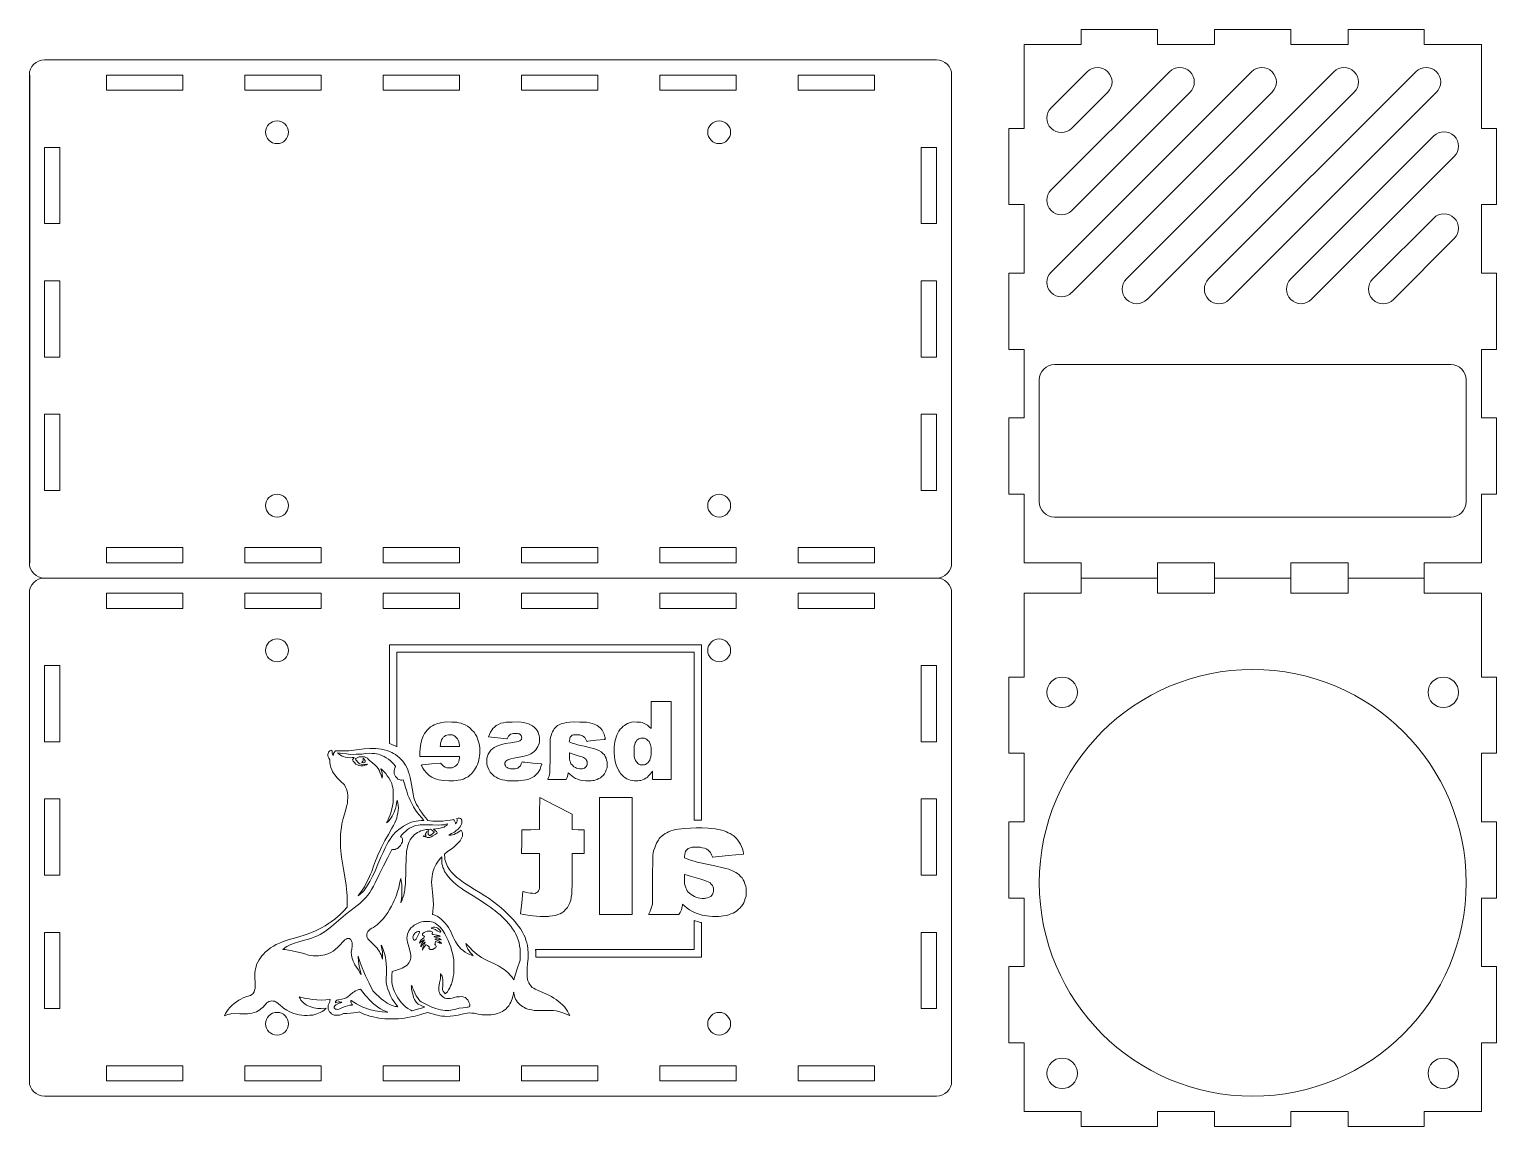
# Model space of a CAD drawing. Header units: millimetres. Extents: x 1 to 322, y 8 to 152.
# Drawn here: x 129.5 to 322, y 8 to 152 of the extents above; entities that cross this region are included whole.
import ezdxf

# ---------------------------------------------------------------- set-up
doc = ezdxf.new("R2010")
doc.units = ezdxf.units.MM
doc.layers.get('0').update_dxf_attribs({"lineweight": 25, "true_color": 0xffffff})

msp = doc.modelspace()

# ---------------------------------------------------------------- linework, layer by layer
at = {"lineweight": 0}
for p, q in [((267.5, 150), (267.5, 152)), ((267.5, 152), (277.5, 152)), ((277.5, 152), (277.5, 150)), ((285, 150), (285, 152)), ((285, 152), (295, 152)), ((295, 152), (295, 150)), ((302.5, 150), (302.5, 152)), ((302.5, 152), (312.5, 152)), ((312.5, 152), (312.5, 150)), ((260, 139), (260, 150)), ((260, 150), (267.5, 150)), ((277.5, 150), (285, 150)), ((295, 150), (302.5, 150)), ((312.5, 150), (320, 150)), ((320, 150), (320, 139)), ((131.5, 148), (248.5, 148)), ((263.56, 120.15), (289.85, 146.44)), ((263.56, 130.93), (279.07, 146.44)), ((263.56, 141.7), (268.3, 146.44)), ((273.44, 119.25), (300.63, 146.44)), ((284.21, 119.25), (311.4, 146.44)), ((149.64, 146), (139.64, 146)), ((139.64, 146), (139.64, 144)), ((149.64, 144), (149.64, 146)), ((167.79, 146), (157.79, 146)), ((157.79, 146), (157.79, 144)), ((167.79, 144), (167.79, 146)), ((185.93, 146), (175.93, 146)), ((175.93, 146), (175.93, 144)), ((185.93, 144), (185.93, 146)), ((204.07, 146), (194.07, 146)), ((194.07, 146), (194.07, 144)), ((204.07, 144), (204.07, 146)), ((222.21, 146), (212.21, 146)), ((212.21, 146), (212.21, 144)), ((222.21, 144), (222.21, 146)), ((240.36, 146), (230.36, 146)), ((230.36, 146), (230.36, 144)), ((240.36, 144), (240.36, 146)), ((250.5, 82), (250.5, 146)), ((139.64, 144), (149.64, 144)), ((157.79, 144), (167.79, 144)), ((175.93, 144), (185.93, 144)), ((194.07, 144), (204.07, 144)), ((212.21, 144), (222.21, 144)), ((230.36, 144), (240.36, 144)), ((266.25, 117.46), (292.54, 143.75)), ((266.25, 128.23), (281.77, 143.75)), ((266.25, 139.01), (270.99, 143.75)), ((276.13, 116.56), (303.32, 143.75)), ((286.91, 116.56), (314.1, 143.75)), ((258, 129), (258, 139)), ((258, 139), (260, 139)), ((320, 139), (322, 139)), ((322, 139), (322, 129)), ((294.99, 119.25), (313.75, 138.01)), ((133.5, 136.5), (131.5, 136.5)), ((131.5, 136.5), (131.5, 126.5)), ((133.5, 126.5), (133.5, 136.5)), ((248.5, 136.5), (246.5, 136.5)), ((246.5, 136.5), (246.5, 126.5)), ((248.5, 126.5), (248.5, 136.5)), ((297.68, 116.56), (316.44, 135.32)), ((260, 129), (258, 129)), ((260, 120), (260, 129)), ((322, 129), (320, 129)), ((320, 129), (320, 120)), ((305.76, 119.25), (313.75, 127.24)), ((131.5, 126.5), (133.5, 126.5)), ((246.5, 126.5), (248.5, 126.5)), ((308.46, 116.56), (316.44, 124.54)), ((258, 110), (258, 120)), ((258, 120), (260, 120)), ((320, 120), (322, 120)), ((322, 120), (322, 110)), ((133.5, 119), (131.5, 119)), ((131.5, 109), (131.5, 119)), ((133.5, 109), (133.5, 119)), ((248.5, 119), (246.5, 119)), ((246.5, 109), (246.5, 119)), ((248.5, 109), (248.5, 119)), ((260, 110), (258, 110)), ((260, 101), (260, 110)), ((322, 110), (320, 110)), ((320, 110), (320, 101)), ((131.5, 109), (133.5, 109)), ((246.5, 109), (248.5, 109)), ((316, 108), (264, 108)), ((262, 106), (262, 90)), ((318, 90), (318, 106)), ((133.5, 101.5), (131.5, 101.5)), ((131.5, 91.5), (131.5, 101.5)), ((133.5, 91.5), (133.5, 101.5)), ((248.5, 101.5), (246.5, 101.5)), ((246.5, 91.5), (246.5, 101.5)), ((248.5, 91.5), (248.5, 101.5)), ((258, 91), (258, 101)), ((258, 101), (260, 101)), ((320, 101), (322, 101)), ((322, 101), (322, 91)), ((131.5, 91.5), (133.5, 91.5)), ((246.5, 91.5), (248.5, 91.5)), ((260, 91), (258, 91)), ((260, 82), (260, 91)), ((322, 91), (320, 91)), ((320, 91), (320, 82)), ((264, 88), (316, 88)), ((139.64, 82), (139.64, 84)), ((139.64, 84), (149.64, 84)), ((149.64, 84), (149.64, 82)), ((157.79, 82), (157.79, 84)), ((157.79, 84), (167.79, 84)), ((167.79, 84), (167.79, 82)), ((175.93, 82), (175.93, 84)), ((175.93, 84), (185.93, 84)), ((185.93, 84), (185.93, 82)), ((194.07, 82), (194.07, 84)), ((194.07, 84), (204.07, 84)), ((204.07, 84), (204.07, 82)), ((212.21, 82), (212.21, 84)), ((212.21, 84), (222.21, 84)), ((222.21, 84), (222.21, 82)), ((230.36, 82), (230.36, 84)), ((230.36, 84), (240.36, 84)), ((240.36, 84), (240.36, 82)), ((149.64, 82), (139.64, 82)), ((167.79, 82), (157.79, 82)), ((185.93, 82), (175.93, 82)), ((204.07, 82), (194.07, 82)), ((222.21, 82), (212.21, 82)), ((240.36, 82), (230.36, 82)), ((267.5, 82), (260, 82)), ((267.5, 80), (267.5, 82)), ((285, 82), (277.5, 82)), ((277.5, 82), (277.5, 80)), ((285, 80), (285, 82)), ((302.5, 82), (295, 82)), ((295, 82), (295, 80)), ((302.5, 80), (302.5, 82)), ((320, 82), (312.5, 82)), ((312.5, 82), (312.5, 80)), ((131.5, 80), (248.5, 80)), ((277.5, 80), (267.5, 80)), ((267.5, 80), (267.5, 78)), ((277.5, 78), (277.5, 80)), ((295, 80), (285, 80)), ((285, 80), (285, 78)), ((295, 78), (295, 80)), ((312.5, 80), (302.5, 80)), ((302.5, 80), (302.5, 78)), ((312.5, 78), (312.5, 80)), ((129.5, 78), (129.5, 14)), ((149.64, 78), (139.64, 78)), ((139.64, 78), (139.64, 76)), ((149.64, 76), (149.64, 78)), ((167.79, 78), (157.79, 78)), ((157.79, 78), (157.79, 76)), ((167.79, 76), (167.79, 78)), ((185.93, 78), (175.93, 78)), ((175.93, 78), (175.93, 76)), ((185.93, 76), (185.93, 78)), ((204.07, 78), (194.07, 78)), ((194.07, 78), (194.07, 76)), ((204.07, 76), (204.07, 78)), ((222.21, 78), (212.21, 78)), ((212.21, 78), (212.21, 76)), ((222.21, 76), (222.21, 78)), ((240.36, 78), (230.36, 78)), ((230.36, 78), (230.36, 76)), ((240.36, 76), (240.36, 78)), ((250.5, 78), (250.5, 14)), ((260, 78), (260, 67)), ((267.5, 78), (260, 78)), ((285, 78), (277.5, 78)), ((302.5, 78), (295, 78)), ((320, 78), (312.5, 78)), ((320, 67), (320, 78)), ((139.64, 76), (149.64, 76)), ((157.79, 76), (167.79, 76)), ((175.93, 76), (185.93, 76)), ((194.07, 76), (204.07, 76)), ((212.21, 76), (222.21, 76)), ((230.36, 76), (240.36, 76)), ((133.5, 68.5), (131.5, 68.5)), ((131.5, 68.5), (131.5, 58.5)), ((133.5, 58.5), (133.5, 68.5)), ((248.5, 68.5), (246.5, 68.5)), ((246.5, 68.5), (246.5, 58.5)), ((248.5, 58.5), (248.5, 68.5)), ((260, 67), (258, 67)), ((258, 67), (258, 57)), ((322, 67), (320, 67)), ((322, 57), (322, 67)), ((131.5, 58.5), (133.5, 58.5)), ((246.5, 58.5), (248.5, 58.5)), ((258, 57), (260, 57)), ((260, 57), (260, 48)), ((320, 48), (320, 57)), ((320, 57), (322, 57)), ((133.5, 51), (131.5, 51)), ((131.5, 41), (131.5, 51)), ((133.5, 41), (133.5, 51)), ((248.5, 51), (246.5, 51)), ((246.5, 41), (246.5, 51)), ((248.5, 41), (248.5, 51)), ((260, 48), (258, 48)), ((258, 48), (258, 38)), ((322, 48), (320, 48)), ((322, 38), (322, 48)), ((131.5, 41), (133.5, 41)), ((246.5, 41), (248.5, 41)), ((258, 38), (260, 38)), ((260, 38), (260, 29)), ((320, 29), (320, 38)), ((320, 38), (322, 38)), ((133.5, 33.5), (131.5, 33.5)), ((131.5, 23.5), (131.5, 33.5)), ((133.5, 23.5), (133.5, 33.5)), ((248.5, 33.5), (246.5, 33.5)), ((246.5, 23.5), (246.5, 33.5)), ((248.5, 23.5), (248.5, 33.5)), ((260, 29), (258, 29)), ((258, 29), (258, 19)), ((322, 29), (320, 29)), ((322, 19), (322, 29)), ((131.5, 23.5), (133.5, 23.5)), ((246.5, 23.5), (248.5, 23.5)), ((258, 19), (260, 19)), ((260, 19), (260, 10)), ((320, 10), (320, 19)), ((320, 19), (322, 19)), ((139.64, 14), (139.64, 16)), ((139.64, 16), (149.64, 16)), ((149.64, 16), (149.64, 14)), ((157.79, 14), (157.79, 16)), ((157.79, 16), (167.79, 16)), ((167.79, 16), (167.79, 14)), ((175.93, 14), (175.93, 16)), ((175.93, 16), (185.93, 16)), ((185.93, 16), (185.93, 14)), ((194.07, 14), (194.07, 16)), ((194.07, 16), (204.07, 16)), ((204.07, 16), (204.07, 14)), ((212.21, 14), (212.21, 16)), ((212.21, 16), (222.21, 16)), ((222.21, 16), (222.21, 14)), ((230.36, 14), (230.36, 16)), ((230.36, 16), (240.36, 16)), ((240.36, 16), (240.36, 14)), ((149.64, 14), (139.64, 14)), ((167.79, 14), (157.79, 14)), ((185.93, 14), (175.93, 14)), ((204.07, 14), (194.07, 14)), ((222.21, 14), (212.21, 14)), ((240.36, 14), (230.36, 14)), ((131.5, 12), (248.5, 12)), ((260, 10), (267.5, 10)), ((267.5, 10), (267.5, 8)), ((277.5, 8), (277.5, 10)), ((277.5, 10), (285, 10)), ((285, 10), (285, 8)), ((295, 8), (295, 10)), ((295, 10), (302.5, 10)), ((302.5, 10), (302.5, 8)), ((312.5, 8), (312.5, 10)), ((312.5, 10), (320, 10)), ((267.5, 8), (277.5, 8)), ((285, 8), (295, 8)), ((302.5, 8), (312.5, 8))]:
    msp.add_line(p, q, dxfattribs=at)
msp.add_line((129.5, 146), (129.5, 82))
at = {"color": 3, "lineweight": 0, "true_color": 0x00ff00, "flags": 128}
for points in [[(217.7, 59.72), (217.7, 71.24), (197.22, 71.24), (176.73, 71.24), (176.73, 64.76), (176.73, 58.28), (176.95, 58.2), (177.16, 58.12), (177.42, 58), (177.67, 57.88), (177.7, 57.87), (177.73, 57.85), (177.73, 64.05), (177.73, 70.25), (197.22, 70.25), (216.7, 70.25), (216.7, 59.23), (216.7, 48.21), (217.2, 48.21), (217.7, 48.21), (217.7, 59.72)], [(209.54, 53.41), (209.72, 53.44), (209.94, 53.53), (210.17, 53.61), (210.36, 53.72), (210.55, 53.84), (210.78, 54.08), (211.01, 54.32), (211.13, 54.47), (211.26, 54.63), (211.26, 54.09), (211.26, 53.55), (212.48, 53.55), (213.69, 53.55), (213.69, 58.66), (213.69, 63.78), (212.38, 63.78), (211.06, 63.78), (211.06, 62.01), (211.06, 60.25), (210.82, 60.47), (210.58, 60.69), (210.33, 60.82), (210.09, 60.95), (209.88, 61.02), (209.67, 61.08), (209.21, 61.1), (208.74, 61.12), (208.48, 61.06), (208.23, 61.01), (207.98, 60.89), (207.74, 60.77), (207.58, 60.66), (207.42, 60.55), (207.22, 60.35), (207.02, 60.15), (206.85, 59.9), (206.69, 59.64), (206.58, 59.38), (206.47, 59.11), (206.39, 58.8), (206.31, 58.49), (206.27, 58.13), (206.22, 57.78), (206.24, 57.14), (206.26, 56.51), (206.31, 56.22), (206.37, 55.93), (206.46, 55.62), (206.55, 55.31), (206.69, 55), (206.84, 54.68), (206.95, 54.52), (207.07, 54.35), (207.27, 54.14), (207.47, 53.93), (207.68, 53.79), (207.9, 53.65), (208.11, 53.56), (208.33, 53.47), (208.59, 53.43), (208.84, 53.38), (209.1, 53.38), (209.36, 53.38), (209.54, 53.41)], [(185.48, 53.41), (185.75, 53.45), (186.09, 53.53), (186.44, 53.61), (186.74, 53.77), (187.05, 53.92), (187.27, 54.11), (187.5, 54.29), (187.64, 54.46), (187.78, 54.63), (187.91, 54.83), (188.05, 55.04), (188.17, 55.28), (188.29, 55.52), (188.38, 55.8), (188.47, 56.09), (188.52, 56.38), (188.57, 56.68), (188.59, 56.99), (188.61, 57.3), (188.58, 57.69), (188.54, 58.08), (188.47, 58.36), (188.4, 58.64), (188.3, 58.91), (188.2, 59.18), (188.02, 59.47), (187.84, 59.76), (187.57, 60.05), (187.29, 60.34), (186.98, 60.54), (186.67, 60.74), (186.41, 60.84), (186.14, 60.94), (185.86, 61.01), (185.58, 61.08), (184.93, 61.1), (184.27, 61.12), (183.93, 61.08), (183.59, 61.04), (183.33, 60.97), (183.07, 60.91), (182.83, 60.82), (182.6, 60.72), (182.37, 60.59), (182.14, 60.45), (181.92, 60.25), (181.7, 60.05), (181.53, 59.82), (181.35, 59.58), (181.22, 59.31), (181.08, 59.04), (181.01, 58.82), (180.94, 58.6), (180.87, 58.29), (180.81, 57.98), (180.77, 57.59), (180.74, 57.19), (180.74, 56.88), (180.74, 56.56), (183.34, 56.56), (185.94, 56.56), (185.94, 56.47), (185.94, 56.37), (185.89, 56.15), (185.84, 55.94), (185.75, 55.76), (185.67, 55.58), (185.5, 55.41), (185.34, 55.25), (185.15, 55.16), (184.96, 55.07), (184.62, 55.07), (184.28, 55.07), (184.05, 55.18), (183.82, 55.3), (183.63, 55.51), (183.44, 55.72), (182.28, 55.61), (181.13, 55.49), (181.02, 55.48), (180.9, 55.46), (180.93, 55.4), (180.95, 55.34), (181.12, 55.06), (181.3, 54.77), (181.61, 54.45), (181.91, 54.12), (182.1, 53.99), (182.29, 53.87), (182.47, 53.78), (182.64, 53.69), (182.92, 53.6), (183.21, 53.51), (183.52, 53.46), (183.83, 53.41), (184.52, 53.39), (185.2, 53.38), (185.48, 53.41), (185.48, 53.41)], [(194, 53.41), (194.31, 53.45), (194.68, 53.53), (195.05, 53.62), (195.38, 53.77), (195.71, 53.93), (195.98, 54.21), (196.26, 54.49), (196.39, 54.71), (196.52, 54.93), (196.62, 55.25), (196.72, 55.58), (196.71, 55.59), (196.69, 55.61), (195.57, 55.72), (194.44, 55.84), (194.3, 55.85), (194.16, 55.87), (194.04, 55.62), (193.92, 55.37), (193.75, 55.22), (193.58, 55.06), (193.4, 55), (193.22, 54.95), (192.92, 54.95), (192.62, 54.95), (192.46, 55), (192.3, 55.05), (192.17, 55.14), (192.03, 55.23), (191.96, 55.38), (191.89, 55.52), (191.89, 55.63), (191.89, 55.74), (191.95, 55.86), (192.01, 55.98), (192.13, 56.07), (192.26, 56.15), (192.67, 56.25), (193.07, 56.35), (193.75, 56.49), (194.43, 56.63), (194.73, 56.72), (195.02, 56.8), (195.27, 56.92), (195.52, 57.04), (195.74, 57.25), (195.96, 57.45), (196.1, 57.67), (196.23, 57.88), (196.3, 58.07), (196.37, 58.27), (196.41, 58.53), (196.44, 58.8), (196.41, 59.07), (196.38, 59.34), (196.31, 59.56), (196.24, 59.77), (196.11, 59.97), (195.98, 60.17), (195.76, 60.38), (195.53, 60.58), (195.26, 60.73), (194.98, 60.87), (194.67, 60.95), (194.35, 61.04), (194.01, 61.08), (193.66, 61.12), (192.84, 61.1), (192.01, 61.08), (191.69, 61.01), (191.36, 60.94), (191.06, 60.79), (190.75, 60.64), (190.54, 60.44), (190.32, 60.25), (190.16, 60.01), (190, 59.77), (189.87, 59.46), (189.73, 59.16), (189.74, 59.15), (189.75, 59.14), (190.95, 59.01), (192.15, 58.88), (192.17, 58.89), (192.2, 58.89), (192.27, 59.06), (192.35, 59.23), (192.5, 59.36), (192.64, 59.49), (192.83, 59.55), (193.01, 59.61), (193.27, 59.61), (193.53, 59.61), (193.67, 59.57), (193.81, 59.53), (193.92, 59.42), (194.04, 59.31), (194.08, 59.18), (194.12, 59.04), (194.08, 58.91), (194.05, 58.79), (193.94, 58.7), (193.84, 58.61), (193.62, 58.55), (193.4, 58.48), (192.67, 58.37), (191.94, 58.26), (191.49, 58.15), (191.04, 58.04), (190.75, 57.9), (190.47, 57.76), (190.26, 57.59), (190.05, 57.42), (189.88, 57.16), (189.71, 56.9), (189.61, 56.62), (189.52, 56.34), (189.52, 55.98), (189.52, 55.62), (189.58, 55.4), (189.63, 55.17), (189.79, 54.85), (189.95, 54.53), (190.21, 54.27), (190.47, 54.01), (190.74, 53.86), (191.01, 53.71), (191.29, 53.61), (191.57, 53.52), (191.89, 53.46), (192.22, 53.4), (192.95, 53.39), (193.69, 53.38), (194, 53.41)], [(203.41, 53.41), (203.61, 53.44), (203.8, 53.5), (203.99, 53.55), (204.21, 53.67), (204.44, 53.79), (204.61, 53.94), (204.79, 54.09), (204.94, 54.32), (205.1, 54.56), (205.19, 54.83), (205.29, 55.1), (205.29, 55.5), (205.29, 55.89), (205.23, 56.11), (205.17, 56.34), (205.06, 56.56), (204.96, 56.78), (204.74, 56.99), (204.52, 57.21), (204.21, 57.36), (203.89, 57.51), (203.51, 57.62), (203.14, 57.72), (202.28, 57.91), (201.42, 58.11), (201.07, 58.22), (200.72, 58.34), (200.53, 58.42), (200.34, 58.51), (200.36, 58.67), (200.39, 58.84), (200.42, 58.97), (200.46, 59.11), (200.58, 59.23), (200.71, 59.36), (200.91, 59.4), (201.12, 59.44), (201.42, 59.42), (201.73, 59.4), (201.91, 59.35), (202.08, 59.3), (202.22, 59.2), (202.36, 59.09), (202.49, 58.82), (202.62, 58.55), (202.69, 58.56), (202.76, 58.58), (203.85, 58.7), (204.95, 58.82), (205.02, 58.84), (205.1, 58.85), (205.01, 59.17), (204.93, 59.49), (204.79, 59.77), (204.65, 60.05), (204.42, 60.28), (204.19, 60.51), (204, 60.63), (203.81, 60.74), (203.59, 60.83), (203.38, 60.92), (202.98, 61), (202.59, 61.08), (201.72, 61.1), (200.86, 61.12), (200.42, 61.08), (199.99, 61.04), (199.68, 60.97), (199.38, 60.91), (199.09, 60.77), (198.81, 60.63), (198.58, 60.42), (198.36, 60.21), (198.25, 60.02), (198.13, 59.83), (198.06, 59.64), (197.99, 59.45), (197.91, 59.18), (197.84, 58.9), (197.81, 56.66), (197.79, 54.42), (197.73, 54.22), (197.68, 54.01), (197.59, 53.8), (197.51, 53.58), (197.51, 53.56), (197.51, 53.55), (198.72, 53.55), (199.94, 53.55), (200.03, 53.74), (200.11, 53.94), (200.16, 54.16), (200.21, 54.39), (200.21, 54.42), (200.21, 54.45), (200.44, 54.23), (200.67, 54.02), (200.91, 53.86), (201.14, 53.71), (201.46, 53.6), (201.78, 53.48), (202.13, 53.43), (202.49, 53.38), (202.85, 53.38), (203.2, 53.38), (203.41, 53.41)], [(183.42, 58.12), (183.44, 58.34), (183.51, 58.56), (183.58, 58.78), (183.69, 58.94), (183.8, 59.11), (183.95, 59.22), (184.1, 59.33), (184.29, 59.39), (184.48, 59.44), (184.74, 59.43), (185, 59.41), (185.17, 59.32), (185.34, 59.24), (185.51, 59.06), (185.67, 58.88), (185.75, 58.7), (185.84, 58.52), (185.89, 58.28), (185.94, 58.05), (185.94, 57.97), (185.94, 57.89), (184.67, 57.89), (183.4, 57.89), (183.42, 58.12)], [(209.48, 55.58), (209.32, 55.67), (209.22, 55.79), (209.11, 55.91), (209.04, 56.04), (208.98, 56.17), (208.91, 56.39), (208.85, 56.61), (208.85, 57.26), (208.85, 57.91), (208.93, 58.15), (209, 58.39), (209.11, 58.55), (209.21, 58.71), (209.33, 58.8), (209.45, 58.89), (209.58, 58.94), (209.71, 59), (209.96, 58.98), (210.22, 58.97), (210.37, 58.89), (210.51, 58.82), (210.65, 58.67), (210.8, 58.53), (210.89, 58.32), (210.98, 58.12), (211.02, 57.93), (211.06, 57.74), (211.08, 57.48), (211.1, 57.23), (211.06, 56.88), (211.03, 56.54), (210.96, 56.31), (210.89, 56.09), (210.77, 55.92), (210.66, 55.76), (210.5, 55.65), (210.33, 55.53), (210.22, 55.5), (210.12, 55.47), (209.87, 55.48), (209.63, 55.49), (209.48, 55.58)], [(177.95, 22.17), (178.29, 22.2), (178.7, 22.25), (179.11, 22.31), (179.61, 22.41), (180.1, 22.51), (180.43, 22.6), (180.75, 22.68), (181.26, 22.84), (181.76, 23), (182.17, 22.87), (182.57, 22.75), (182.81, 22.68), (183.05, 22.62), (183.34, 22.56), (183.63, 22.51), (183.95, 22.49), (184.28, 22.47), (184.71, 22.51), (185.13, 22.55), (185.44, 22.6), (185.75, 22.65), (186.47, 22.79), (187.19, 22.93), (187.53, 22.91), (187.87, 22.89), (188.39, 22.78), (188.9, 22.67), (189.5, 22.67), (190.1, 22.66), (190.35, 22.71), (190.61, 22.76), (190.88, 22.84), (191.16, 22.93), (191.36, 23.03), (191.57, 23.13), (191.78, 23.28), (191.99, 23.43), (192.19, 23.65), (192.39, 23.87), (192.53, 24.1), (192.66, 24.33), (192.76, 24.56), (192.86, 24.78), (192.94, 25.1), (193.02, 25.42), (193.02, 25.53), (193.03, 25.64), (193.05, 25.59), (193.08, 25.54), (193.11, 25.35), (193.13, 25.17), (193.21, 24.95), (193.29, 24.74), (193.42, 24.54), (193.54, 24.35), (193.72, 24.16), (193.9, 23.97), (194.08, 23.84), (194.27, 23.72), (194.46, 23.62), (194.65, 23.52), (194.89, 23.44), (195.13, 23.36), (195.42, 23.31), (195.71, 23.25), (196.99, 23.25), (198.28, 23.24), (198.62, 23.18), (198.96, 23.12), (199.37, 22.98), (199.77, 22.85), (200.06, 22.71), (200.36, 22.58), (200.37, 22.59), (200.39, 22.6), (200.25, 22.89), (200.1, 23.17), (199.93, 23.42), (199.75, 23.68), (199.46, 23.98), (199.16, 24.27), (198.89, 24.48), (198.61, 24.69), (198.3, 24.88), (197.99, 25.07), (197.64, 25.25), (197.28, 25.43), (196.57, 25.73), (195.85, 26.03), (195.67, 26.16), (195.48, 26.28), (195.31, 26.47), (195.14, 26.66), (195.03, 26.89), (194.91, 27.12), (194.85, 27.34), (194.79, 27.56), (194.79, 28.17), (194.79, 28.79), (194.87, 29.42), (194.95, 30.05), (194.93, 30.72), (194.91, 31.39), (194.84, 31.76), (194.76, 32.13), (194.65, 32.49), (194.53, 32.85), (194.37, 33.18), (194.22, 33.51), (193.96, 33.9), (193.69, 34.3), (193.35, 34.72), (193.01, 35.15), (192.41, 35.75), (191.81, 36.36), (191.39, 36.71), (190.96, 37.06), (190.39, 37.49), (189.82, 37.92), (189.24, 38.3), (188.66, 38.69), (187.91, 39.14), (187.15, 39.6), (186.81, 39.82), (186.47, 40.04), (186.01, 40.38), (185.55, 40.73), (185.18, 41.09), (184.82, 41.45), (184.59, 41.79), (184.37, 42.14), (184.27, 42.36), (184.17, 42.58), (184.09, 42.82), (184.02, 43.05), (183.99, 43.37), (183.95, 43.69), (183.97, 43.76), (183.99, 43.82), (184.32, 44.05), (184.64, 44.28), (184.96, 44.52), (185.27, 44.77), (185.56, 45.04), (185.84, 45.32), (186, 45.53), (186.15, 45.75), (186.23, 45.94), (186.31, 46.14), (186.31, 46.34), (186.31, 46.55), (186.23, 46.73), (186.15, 46.91), (185.88, 46.72), (185.6, 46.53), (185.42, 46.45), (185.23, 46.36), (185.02, 46.31), (184.82, 46.26), (184.67, 46.26), (184.52, 46.26), (184.89, 46.46), (185.26, 46.65), (185.51, 46.85), (185.77, 47.06), (185.97, 47.32), (186.17, 47.59), (186.21, 47.71), (186.25, 47.84), (186.24, 48.04), (186.23, 48.24), (186.16, 48.34), (186.09, 48.43), (186, 48.46), (185.92, 48.49), (185.76, 48.47), (185.6, 48.44), (185.62, 48.28), (185.64, 48.11), (185.6, 48), (185.56, 47.88), (185.48, 47.8), (185.4, 47.72), (185.41, 47.79), (185.43, 47.87), (185.34, 48.05), (185.25, 48.24), (185.21, 48.27), (185.17, 48.31), (184.95, 48.26), (184.72, 48.21), (184.23, 48.16), (183.73, 48.1), (183.08, 48.09), (182.43, 48.09), (182.1, 48.14), (181.78, 48.18), (181.5, 48.53), (181.22, 48.88), (180.95, 49.26), (180.69, 49.63), (180.49, 49.96), (180.29, 50.29), (180.15, 50.58), (180.02, 50.88), (179.95, 51.14), (179.88, 51.41), (179.71, 52.41), (179.54, 53.4), (179.45, 53.8), (179.37, 54.19), (179.26, 54.51), (179.16, 54.83), (179.01, 55.13), (178.86, 55.43), (178.68, 55.69), (178.5, 55.95), (178.28, 56.18), (178.06, 56.42), (177.79, 56.63), (177.52, 56.83), (177.29, 56.97), (177.06, 57.1), (176.75, 57.23), (176.44, 57.36), (176.07, 57.45), (175.69, 57.54), (175.32, 57.59), (174.96, 57.63), (174.19, 57.61), (173.43, 57.59), (172.42, 57.46), (171.41, 57.34), (170.55, 57.33), (169.69, 57.32), (169.65, 57.3), (169.61, 57.27), (169.51, 57.11), (169.41, 56.96), (169.41, 56.86), (169.41, 56.76), (169.38, 56.76), (169.36, 56.76), (169.29, 56.88), (169.23, 56.99), (169.21, 57.2), (169.19, 57.41), (169.05, 57.36), (168.92, 57.32), (168.83, 57.23), (168.73, 57.14), (168.69, 56.99), (168.65, 56.84), (168.67, 56.69), (168.7, 56.55), (168.81, 56.34), (168.92, 56.13), (168.94, 55.8), (168.96, 55.48), (169.07, 55.15), (169.17, 54.83), (169.29, 54.62), (169.41, 54.41), (169.62, 54.12), (169.83, 53.84), (170.33, 53.34), (170.83, 52.84), (170.97, 52.57), (171.12, 52.3), (171.19, 52.04), (171.26, 51.79), (171.28, 51.46), (171.3, 51.14), (171.26, 50.78), (171.22, 50.43), (171.12, 50.02), (171.02, 49.61), (170.85, 49.02), (170.68, 48.43), (170.59, 48.09), (170.51, 47.75), (170.44, 47.27), (170.37, 46.79), (170.34, 46.31), (170.3, 45.83), (170.3, 45.45), (170.3, 45.07), (170.33, 44.63), (170.37, 44.19), (170.42, 43.78), (170.47, 43.37), (170.73, 41.81), (170.98, 40.25), (171.05, 39.7), (171.12, 39.16), (171.15, 38.75), (171.19, 38.34), (171.19, 37.56), (171.19, 36.79), (170.74, 36.32), (170.28, 35.84), (169.92, 35.53), (169.56, 35.22), (169.15, 34.93), (168.75, 34.64), (168.3, 34.37), (167.85, 34.11), (167.41, 33.89), (166.96, 33.67), (166.59, 33.51), (166.21, 33.35), (165.82, 33.22), (165.42, 33.08), (164.43, 32.79), (163.44, 32.5), (163.08, 32.38), (162.72, 32.25), (162.3, 32.07), (161.88, 31.89), (161.52, 31.67), (161.15, 31.46), (160.8, 31.18), (160.45, 30.89), (160.23, 30.65), (160, 30.4), (159.82, 30.14), (159.63, 29.88), (159.48, 29.57), (159.32, 29.27), (159.24, 28.99), (159.15, 28.72), (159.11, 28.46), (159.07, 28.21), (159.1, 27.54), (159.13, 26.87), (159.12, 26.51), (159.12, 26.15), (159.06, 25.93), (159, 25.71), (158.91, 25.57), (158.82, 25.44), (158.67, 25.33), (158.53, 25.22), (158.04, 25.06), (157.55, 24.89), (157.26, 24.74), (156.97, 24.59), (156.66, 24.38), (156.36, 24.17), (156.07, 23.9), (155.79, 23.63), (155.59, 23.37), (155.4, 23.11), (155.25, 22.83), (155.11, 22.55), (155.32, 22.63), (155.54, 22.71), (155.81, 22.77), (156.08, 22.83), (157.11, 22.82), (158.13, 22.81), (158.41, 22.85), (158.68, 22.89), (158.99, 22.99), (159.3, 23.09), (159.51, 23.21), (159.72, 23.33), (159.93, 23.49), (160.14, 23.64), (160.39, 23.94), (160.65, 24.23), (160.78, 24.33), (160.91, 24.42), (161.12, 24.48), (161.32, 24.53), (161.5, 24.49), (161.67, 24.46), (161.81, 24.39), (161.94, 24.32), (162.19, 24.12), (162.45, 23.91), (162.65, 23.74), (162.86, 23.57), (163.08, 23.42), (163.3, 23.27), (163.58, 23.13), (163.85, 22.99), (164.2, 22.87), (164.55, 22.75), (164.9, 22.68), (165.25, 22.61), (165.59, 22.59), (165.94, 22.57), (166.3, 22.61), (166.67, 22.65), (166.94, 22.72), (167.2, 22.79), (167.44, 22.89), (167.67, 22.98), (167.9, 23.12), (168.13, 23.25), (168.28, 23.39), (168.43, 23.54), (168.33, 23.51), (168.23, 23.48), (167.78, 23.49), (167.34, 23.49), (167.08, 23.53), (166.83, 23.58), (166.55, 23.66), (166.28, 23.75), (166.07, 23.85), (165.87, 23.95), (165.66, 24.1), (165.45, 24.25), (165.29, 24.43), (165.13, 24.61), (165.03, 24.81), (164.92, 25.02), (165.01, 24.99), (165.1, 24.97), (165.43, 24.9), (165.77, 24.83), (166.19, 24.77), (166.62, 24.7), (167.22, 24.66), (167.81, 24.62), (168.38, 24.66), (168.94, 24.7), (168.95, 24.69), (168.96, 24.68), (168.92, 24.49), (168.89, 24.3), (168.8, 24.12), (168.71, 23.93), (168.71, 23.67), (168.71, 23.41), (168.79, 23.25), (168.87, 23.09), (169, 22.96), (169.13, 22.82), (169.31, 22.72), (169.5, 22.63), (169.86, 22.63), (170.21, 22.63), (170.47, 22.73), (170.73, 22.83), (171.17, 22.85), (171.62, 22.88), (172.04, 22.94), (172.47, 22.99), (172.62, 23.03), (172.77, 23.06), (173.13, 22.9), (173.48, 22.74), (173.83, 22.62), (174.18, 22.5), (174.59, 22.41), (175.01, 22.31), (175.36, 22.25), (175.72, 22.2), (176.12, 22.17), (176.51, 22.13), (177.06, 22.14), (177.61, 22.14), (177.95, 22.17), (177.95, 22.17)], [(172.74, 38.45), (172.87, 38.61), (173.16, 39.05), (173.46, 39.49), (173.74, 40.04), (174.02, 40.59), (174.22, 41.04), (174.41, 41.48), (174.67, 42.18), (174.92, 42.88), (175.08, 43.28), (175.24, 43.67), (175.46, 44.17), (175.68, 44.67), (175.91, 45.11), (176.14, 45.56), (176.61, 46.35), (177.07, 47.15), (177.26, 47.52), (177.44, 47.88), (177.57, 48.19), (177.69, 48.5), (177.77, 48.82), (177.86, 49.14), (177.9, 49.48), (177.93, 49.82), (177.9, 50.15), (177.86, 50.48), (177.8, 50.67), (177.74, 50.86), (177.71, 50.64), (177.68, 50.42), (177.62, 50.09), (177.55, 49.77), (177.46, 49.53), (177.37, 49.29), (177.24, 49.01), (177.1, 48.74), (176.96, 48.54), (176.83, 48.34), (176.65, 48.14), (176.48, 47.95), (176.42, 47.91), (176.36, 47.87), (176.44, 48.01), (176.53, 48.16), (176.68, 48.54), (176.84, 48.91), (176.96, 49.31), (177.07, 49.72), (177.15, 50.12), (177.22, 50.52), (177.24, 51.15), (177.25, 51.79), (177.21, 52.14), (177.17, 52.49), (177.11, 52.76), (177.04, 53.02), (176.86, 53.4), (176.67, 53.77), (176.46, 54.06), (176.26, 54.35), (175.96, 54.65), (175.66, 54.95), (175.65, 54.94), (175.63, 54.92), (175.71, 54.69), (175.78, 54.45), (175.8, 54.23), (175.82, 54), (175.79, 53.87), (175.77, 53.74), (175.64, 54.14), (175.5, 54.54), (175.38, 54.78), (175.26, 55.01), (175.07, 55.22), (174.88, 55.42), (174.5, 55.73), (174.12, 56.04), (173.98, 56.2), (173.85, 56.36), (173.66, 56.45), (173.46, 56.54), (173.12, 56.54), (172.78, 56.54), (172.59, 56.45), (172.4, 56.36), (172.34, 56.31), (172.28, 56.26), (172.34, 56.15), (172.4, 56.03), (172.61, 55.82), (172.82, 55.61), (173.02, 55.55), (173.22, 55.49), (173.46, 55.51), (173.7, 55.53), (173.79, 55.55), (173.88, 55.57), (173.72, 55.5), (173.57, 55.43), (173.42, 55.39), (173.28, 55.35), (172.99, 55.37), (172.71, 55.38), (172.53, 55.48), (172.35, 55.58), (172.17, 55.77), (171.99, 55.96), (171.94, 56.06), (171.9, 56.15), (172.01, 56.31), (172.11, 56.46), (171.85, 56.44), (171.58, 56.41), (171.26, 56.46), (170.94, 56.5), (170.73, 56.57), (170.52, 56.63), (170.42, 56.69), (170.32, 56.74), (170.14, 56.87), (169.96, 57.01), (169.96, 57.03), (169.96, 57.06), (170.26, 57.02), (170.56, 56.97), (171.1, 56.92), (171.65, 56.86), (172.39, 56.88), (173.12, 56.9), (173.64, 56.95), (174.15, 57.01), (174.47, 56.99), (174.8, 56.97), (175.04, 56.92), (175.29, 56.87), (175.51, 56.8), (175.72, 56.72), (176.03, 56.57), (176.33, 56.41), (176.61, 56.21), (176.89, 56), (177.22, 55.66), (177.55, 55.32), (177.55, 55.26), (177.55, 55.2), (177.5, 55.16), (177.45, 55.11), (177.4, 54.92), (177.34, 54.73), (177.36, 54.53), (177.38, 54.32), (177.47, 54.14), (177.55, 53.96), (177.71, 53.79), (177.86, 53.62), (178.04, 53.55), (178.22, 53.47), (178.38, 53.49), (178.55, 53.51), (178.7, 53.01), (178.86, 52.5), (179.01, 52.01), (179.17, 51.51), (179.31, 51.17), (179.44, 50.83), (179.66, 50.41), (179.88, 49.99), (180.03, 49.76), (180.17, 49.53), (180.4, 49.22), (180.62, 48.91), (180.94, 48.55), (181.26, 48.19), (180.91, 48.17), (180.55, 48.14), (180.26, 48.09), (179.96, 48.04), (179.64, 47.94), (179.32, 47.83), (178.96, 47.64), (178.6, 47.45), (178.29, 47.23), (177.98, 47.01), (177.75, 46.8), (177.51, 46.59), (177.29, 46.33), (177.07, 46.07), (176.85, 45.74), (176.64, 45.42), (176.41, 45.01), (176.19, 44.61), (175.9, 43.99), (175.61, 43.37), (175.23, 42.46), (174.85, 41.55), (174.51, 40.87), (174.18, 40.18), (173.96, 39.82), (173.74, 39.47), (173.56, 39.21), (173.37, 38.95), (173.21, 38.78), (173.05, 38.62), (172.86, 38.45), (172.66, 38.28), (172.64, 38.28), (172.62, 38.28), (172.74, 38.45)], [(173.25, 55.78), (173.14, 55.81), (173.21, 55.9), (173.29, 55.98), (173.29, 56.17), (173.29, 56.35), (173.36, 56.3), (173.42, 56.26), (173.49, 56.16), (173.55, 56.06), (173.55, 55.95), (173.55, 55.84), (173.47, 55.79), (173.4, 55.74), (173.38, 55.74), (173.36, 55.74), (173.25, 55.78), (173.25, 55.78)], [(201.5, 55), (201.3, 55.05), (201.13, 55.14), (200.95, 55.23), (200.76, 55.43), (200.56, 55.62), (200.49, 55.82), (200.41, 56.02), (200.38, 56.27), (200.35, 56.51), (200.35, 56.77), (200.35, 57.04), (200.38, 57.04), (200.41, 57.04), (200.7, 56.94), (200.98, 56.84), (201.49, 56.68), (202.01, 56.52), (202.18, 56.43), (202.35, 56.35), (202.45, 56.26), (202.54, 56.17), (202.61, 56.04), (202.67, 55.91), (202.67, 55.7), (202.67, 55.49), (202.62, 55.38), (202.57, 55.27), (202.45, 55.16), (202.34, 55.04), (202.17, 55), (202.01, 54.96), (201.85, 54.95), (201.7, 54.95), (201.5, 55)], [(197.61, 35.6), (197.76, 35.62), (198.14, 35.67), (198.52, 35.72), (198.82, 35.82), (199.13, 35.93), (199.38, 36.08), (199.62, 36.23), (199.86, 36.49), (200.1, 36.74), (200.24, 37.01), (200.37, 37.27), (200.45, 37.5), (200.52, 37.72), (200.59, 38.1), (200.65, 38.49), (200.69, 39.06), (200.72, 39.64), (200.72, 41.73), (200.72, 43.83), (201.5, 43.84), (202.28, 43.85), (202.28, 45.4), (202.28, 46.96), (201.5, 46.97), (200.72, 46.98), (200.72, 47.99), (200.71, 49.01), (198.58, 50.1), (196.46, 51.18), (196.45, 49.08), (196.44, 46.98), (195.27, 46.97), (194.1, 46.96), (194.09, 45.39), (194.08, 43.83), (195.27, 43.83), (196.45, 43.83), (196.44, 41.56), (196.43, 39.29), (196.37, 39.12), (196.31, 38.94), (196.2, 38.83), (196.09, 38.72), (195.97, 38.67), (195.85, 38.61), (195.52, 38.62), (195.2, 38.62), (194.73, 38.74), (194.27, 38.86), (194.26, 38.85), (194.25, 38.84), (194.09, 37.39), (193.94, 35.95), (193.95, 35.94), (193.97, 35.92), (194.3, 35.86), (194.63, 35.79), (195.1, 35.72), (195.57, 35.65), (196.05, 35.62), (196.53, 35.58), (196.99, 35.59), (197.45, 35.59), (197.61, 35.6), (197.61, 35.6)], [(208.57, 35.84), (208.59, 35.87), (208.59, 43.53), (208.59, 51.19), (206.46, 51.19), (204.32, 51.19), (204.32, 43.5), (204.32, 35.82), (206.43, 35.82), (208.55, 35.82), (208.57, 35.84)], [(177.25, 23.86), (176.99, 23.94), (176.72, 24.08), (176.45, 24.22), (176.21, 24.38), (175.96, 24.54), (175.67, 24.79), (175.38, 25.03), (174.97, 25.44), (174.57, 25.84), (174.08, 26.82), (173.6, 27.8), (173.37, 28.33), (173.15, 28.86), (173.02, 29.2), (172.89, 29.54), (172.76, 29.95), (172.63, 30.36), (172.63, 30.27), (172.63, 30.18), (172.68, 29.76), (172.73, 29.34), (172.83, 28.84), (172.93, 28.34), (172.99, 28.17), (173.04, 28.01), (173.02, 27.99), (173.01, 27.98), (172.62, 28.61), (172.22, 29.23), (172.1, 29.47), (171.98, 29.71), (171.89, 29.98), (171.8, 30.26), (171.76, 30.57), (171.72, 30.88), (171.8, 31.31), (171.87, 31.75), (171.87, 31.96), (171.87, 32.18), (171.78, 32.36), (171.69, 32.55), (171.59, 32.62), (171.49, 32.69), (171.35, 32.69), (171.21, 32.68), (171.05, 32.6), (170.9, 32.53), (170.59, 32.2), (170.29, 31.87), (169.96, 31.55), (169.64, 31.23), (169.35, 31.04), (169.07, 30.85), (168.8, 30.74), (168.54, 30.63), (168.26, 30.56), (167.99, 30.49), (167.72, 30.45), (167.45, 30.41), (167.1, 30.41), (166.75, 30.41), (166.43, 30.47), (166.11, 30.52), (165.63, 30.66), (165.15, 30.79), (164.56, 30.94), (163.97, 31.09), (163.51, 31.16), (163.05, 31.23), (162.93, 31.23), (162.81, 31.23), (162.79, 31.26), (162.77, 31.29), (162.92, 31.4), (163.06, 31.5), (163.3, 31.64), (163.54, 31.77), (163.8, 31.89), (164.05, 32), (164.4, 32.11), (164.74, 32.23), (165.42, 32.42), (166.11, 32.61), (166.53, 32.75), (166.96, 32.89), (167.31, 33.05), (167.67, 33.22), (168.02, 33.44), (168.37, 33.67), (168.76, 33.98), (169.15, 34.28), (170.06, 35.06), (170.97, 35.84), (171.55, 36.28), (172.13, 36.73), (172.49, 37.01), (172.85, 37.3), (173.12, 37.55), (173.39, 37.79), (173.64, 38.08), (173.9, 38.37), (174.15, 38.75), (174.4, 39.12), (174.63, 39.55), (174.87, 39.98), (175.41, 41.11), (175.95, 42.24), (176.51, 43.32), (177.07, 44.39), (177.27, 44.38), (177.48, 44.37), (177.64, 44.44), (177.8, 44.51), (178, 44.71), (178.21, 44.9), (178.32, 45.14), (178.44, 45.38), (178.44, 45.58), (178.44, 45.78), (178.41, 45.86), (178.37, 45.93), (178.29, 46), (178.2, 46.07), (178.42, 46.33), (178.64, 46.58), (178.88, 46.79), (179.13, 46.99), (179.39, 47.16), (179.66, 47.32), (179.94, 47.42), (180.22, 47.52), (180.5, 47.57), (180.78, 47.63), (181.23, 47.63), (181.68, 47.63), (182.41, 47.59), (183.14, 47.56), (183.56, 47.59), (183.97, 47.63), (184.16, 47.68), (184.34, 47.73), (184.36, 47.71), (184.38, 47.7), (184.3, 47.61), (184.21, 47.52), (184.06, 47.42), (183.9, 47.32), (183.65, 47.24), (183.39, 47.15), (183.12, 47.12), (182.84, 47.08), (182.67, 47.06), (182.5, 47.04), (182.57, 47), (182.64, 46.97), (182.77, 46.84), (182.9, 46.72), (182.95, 46.63), (183, 46.54), (183, 46.52), (183, 46.5), (182.72, 46.33), (182.45, 46.15), (182.23, 46.05), (182.02, 45.95), (181.86, 45.95), (181.7, 45.95), (181.48, 46.02), (181.27, 46.09), (181.22, 46.12), (181.16, 46.16), (181.36, 46.14), (181.56, 46.13), (181.56, 46.14), (181.56, 46.15), (181.51, 46.25), (181.45, 46.36), (181.51, 46.49), (181.56, 46.62), (181.64, 46.7), (181.71, 46.78), (181.81, 46.83), (181.9, 46.88), (181.87, 46.79), (181.83, 46.7), (181.83, 46.54), (181.83, 46.38), (181.89, 46.3), (181.94, 46.22), (182.02, 46.22), (182.09, 46.22), (182.25, 46.32), (182.4, 46.42), (182.49, 46.53), (182.59, 46.64), (182.59, 46.67), (182.59, 46.71), (182.49, 46.79), (182.4, 46.88), (182.26, 46.95), (182.13, 47.02), (181.85, 47), (181.58, 46.98), (181.23, 46.89), (180.88, 46.81), (180.66, 46.71), (180.44, 46.61), (180.24, 46.47), (180.04, 46.34), (179.85, 46.13), (179.66, 45.93), (179.55, 45.78), (179.45, 45.63), (179.36, 45.45), (179.28, 45.28), (179.19, 45.01), (179.1, 44.74), (179.05, 44.44), (178.99, 44.15), (178.96, 43.81), (178.92, 43.47), (178.89, 41.67), (178.86, 39.88), (178.82, 39.57), (178.78, 39.26), (178.75, 39.05), (178.72, 38.85), (178.66, 38.62), (178.61, 38.38), (178.51, 38.06), (178.41, 37.74), (178.32, 37.56), (178.24, 37.38), (178.25, 37.48), (178.27, 37.58), (178.31, 37.89), (178.36, 38.2), (178.36, 38.99), (178.36, 39.77), (178.29, 40.17), (178.23, 40.56), (178.2, 40.49), (178.18, 40.42), (178.07, 39.89), (177.96, 39.36), (177.81, 38.87), (177.66, 38.39), (177.52, 38.04), (177.38, 37.69), (177.19, 37.3), (177.01, 36.92), (176.77, 36.51), (176.53, 36.11), (176.22, 35.68), (175.9, 35.26), (175.52, 34.88), (175.14, 34.5), (174.88, 34.32), (174.63, 34.14), (174.43, 34.03), (174.23, 33.92), (174.07, 33.78), (173.92, 33.63), (173.84, 33.45), (173.76, 33.27), (173.76, 33.12), (173.76, 32.96), (173.83, 32.81), (173.9, 32.66), (174.5, 32.04), (175.11, 31.42), (175.27, 31.2), (175.42, 30.98), (175.54, 30.76), (175.65, 30.53), (175.75, 30.26), (175.84, 29.99), (175.83, 30.48), (175.81, 30.98), (175.76, 31.29), (175.71, 31.59), (175.67, 31.71), (175.64, 31.82), (175.66, 31.82), (175.67, 31.82), (175.78, 31.61), (175.88, 31.4), (176.01, 31), (176.15, 30.6), (176.22, 30.21), (176.29, 29.83), (176.33, 29.36), (176.37, 28.89), (176.34, 28.15), (176.31, 27.42), (176.31, 27.16), (176.31, 26.91), (176.42, 26.48), (176.53, 26.06), (176.69, 25.66), (176.84, 25.26), (176.98, 25.01), (177.12, 24.75), (177.28, 24.51), (177.43, 24.27), (177.65, 24), (177.86, 23.74), (177.86, 23.73), (177.86, 23.72), (177.68, 23.75), (177.5, 23.78), (177.25, 23.86), (177.25, 23.86)], [(220.26, 35.62), (220.55, 35.65), (220.92, 35.73), (221.28, 35.81), (221.55, 35.92), (221.82, 36.03), (222.04, 36.16), (222.27, 36.29), (222.5, 36.49), (222.73, 36.69), (222.92, 36.93), (223.1, 37.17), (223.22, 37.39), (223.34, 37.62), (223.43, 37.93), (223.52, 38.23), (223.54, 38.61), (223.56, 38.99), (223.52, 39.28), (223.48, 39.57), (223.37, 39.88), (223.27, 40.18), (223.14, 40.41), (223, 40.64), (222.81, 40.85), (222.61, 41.06), (222.41, 41.21), (222.2, 41.36), (221.99, 41.46), (221.77, 41.57), (221.51, 41.67), (221.25, 41.78), (220.88, 41.88), (220.52, 41.98), (219.44, 42.21), (218.36, 42.43), (217.75, 42.57), (217.13, 42.71), (216.74, 42.82), (216.35, 42.93), (215.89, 43.1), (215.44, 43.26), (215.44, 43.36), (215.44, 43.47), (215.49, 43.73), (215.53, 43.99), (215.6, 44.12), (215.67, 44.26), (215.81, 44.39), (215.95, 44.51), (216.2, 44.59), (216.45, 44.67), (216.98, 44.66), (217.51, 44.66), (217.78, 44.6), (218.06, 44.54), (218.29, 44.44), (218.52, 44.33), (218.69, 44.15), (218.86, 43.97), (219, 43.69), (219.13, 43.41), (219.14, 43.38), (219.15, 43.36), (221.16, 43.57), (223.17, 43.78), (223.19, 43.8), (223.21, 43.82), (223.13, 44.15), (223.04, 44.47), (222.92, 44.77), (222.8, 45.07), (222.64, 45.33), (222.47, 45.59), (222.22, 45.85), (221.96, 46.11), (221.7, 46.28), (221.44, 46.45), (221.19, 46.58), (220.94, 46.71), (220.64, 46.81), (220.34, 46.91), (219.9, 46.99), (219.46, 47.08), (219, 47.13), (218.54, 47.18), (217.77, 47.21), (217, 47.23), (216.24, 47.19), (215.49, 47.14), (215.07, 47.09), (214.64, 47.05), (214.31, 46.98), (213.97, 46.91), (213.67, 46.8), (213.37, 46.7), (213.15, 46.58), (212.92, 46.46), (212.71, 46.3), (212.5, 46.15), (212.32, 45.97), (212.14, 45.8), (212.02, 45.61), (211.89, 45.42), (211.78, 45.2), (211.67, 44.98), (211.54, 44.59), (211.4, 44.19), (211.35, 43.9), (211.29, 43.61), (211.26, 40.41), (211.24, 37.21), (211.17, 36.93), (211.1, 36.66), (210.94, 36.28), (210.78, 35.91), (210.76, 35.86), (210.74, 35.82), (212.73, 35.82), (214.72, 35.82), (214.81, 35.96), (214.89, 36.09), (214.97, 36.27), (215.05, 36.45), (215.1, 36.68), (215.16, 36.9), (215.18, 37.04), (215.2, 37.19), (215.5, 36.93), (215.8, 36.67), (216.1, 36.47), (216.4, 36.26), (216.68, 36.13), (216.97, 36), (217.36, 35.88), (217.75, 35.76), (218.06, 35.71), (218.36, 35.65), (218.74, 35.62), (219.12, 35.58), (219.55, 35.59), (219.97, 35.59), (220.26, 35.62)], [(192.78, 27.66), (192.59, 27.9), (192.3, 28.17), (192.01, 28.45), (191.8, 28.61), (191.59, 28.77), (191.32, 28.94), (191.05, 29.11), (190.8, 29.23), (190.54, 29.36), (190.05, 29.58), (189.56, 29.79), (189.2, 30), (188.83, 30.21), (188.53, 30.43), (188.22, 30.65), (187.96, 30.86), (187.7, 31.08), (187.23, 31.56), (186.76, 32.04), (186.81, 31.85), (186.87, 31.67), (186.95, 31.49), (187.03, 31.31), (187.18, 31.07), (187.33, 30.84), (187.53, 30.63), (187.73, 30.41), (187.5, 30.5), (187.27, 30.58), (186.97, 30.74), (186.67, 30.89), (186.4, 31.11), (186.12, 31.33), (185.92, 31.56), (185.72, 31.8), (185.55, 32.06), (185.39, 32.31), (185.25, 32.59), (185.12, 32.86), (184.98, 33.19), (184.84, 33.52), (184.67, 33.82), (184.49, 34.13), (184.26, 34.43), (184.03, 34.74), (183.78, 34.98), (183.53, 35.23), (183.3, 35.39), (183.08, 35.56), (182.78, 35.71), (182.47, 35.85), (182.42, 35.85), (182.38, 35.85), (182.38, 35.91), (182.38, 35.97), (182.42, 36.12), (182.45, 36.27), (182.48, 36.72), (182.51, 37.17), (182.48, 37.74), (182.45, 38.3), (182.4, 38.76), (182.34, 39.23), (182.31, 39.65), (182.28, 40.08), (182.31, 40.48), (182.35, 40.89), (182.4, 41.15), (182.45, 41.42), (182.54, 41.67), (182.62, 41.92), (182.74, 42.17), (182.86, 42.43), (183.06, 42.73), (183.27, 43.02), (183.45, 43.22), (183.63, 43.42), (183.63, 42.97), (183.63, 42.51), (183.69, 42.27), (183.76, 42.03), (183.87, 41.77), (183.98, 41.5), (184.21, 41.15), (184.44, 40.81), (184.79, 40.45), (185.13, 40.09), (185.45, 39.82), (185.77, 39.56), (186.14, 39.3), (186.5, 39.04), (187.74, 38.27), (188.97, 37.49), (189.5, 37.13), (190.03, 36.77), (190.3, 36.56), (190.58, 36.35), (190.92, 36.08), (191.26, 35.8), (191.68, 35.39), (192.11, 34.98), (192.38, 34.66), (192.65, 34.33), (192.89, 33.97), (193.13, 33.62), (193.31, 33.24), (193.5, 32.86), (193.62, 32.5), (193.74, 32.13), (193.82, 31.74), (193.9, 31.35), (193.89, 30.6), (193.89, 29.85), (193.51, 28.7), (193.13, 27.56), (193.11, 27.4), (193.08, 27.25), (193.03, 27.33), (192.97, 27.42), (192.78, 27.66)], [(217.25, 38.03), (217.03, 38.09), (216.78, 38.2), (216.53, 38.32), (216.31, 38.47), (216.1, 38.62), (215.95, 38.79), (215.81, 38.95), (215.71, 39.15), (215.61, 39.35), (215.54, 39.61), (215.47, 39.88), (215.45, 40.48), (215.43, 41.09), (215.47, 41.09), (215.51, 41.09), (215.93, 40.95), (216.35, 40.81), (216.98, 40.64), (217.61, 40.47), (217.97, 40.35), (218.33, 40.23), (218.56, 40.11), (218.8, 39.99), (218.97, 39.82), (219.13, 39.65), (219.2, 39.46), (219.27, 39.27), (219.27, 39.09), (219.27, 38.91), (219.22, 38.74), (219.17, 38.56), (219.03, 38.39), (218.9, 38.22), (218.68, 38.12), (218.47, 38.01), (218.26, 37.98), (218.06, 37.95), (217.77, 37.96), (217.47, 37.98), (217.25, 38.03)], [(183.75, 23.27), (183.45, 23.32), (183.13, 23.41), (182.81, 23.5), (182.55, 23.6), (182.29, 23.7), (181.59, 24.04), (180.9, 24.39), (180.75, 24.53), (180.59, 24.68), (180.42, 24.94), (180.25, 25.19), (180.07, 25.57), (179.89, 25.95), (179.78, 26.23), (179.66, 26.51), (179.64, 26.49), (179.61, 26.47), (179.63, 26.3), (179.65, 26.12), (179.7, 25.83), (179.75, 25.54), (179.84, 25.25), (179.92, 24.95), (180.05, 24.7), (180.17, 24.45), (180.35, 24.25), (180.53, 24.06), (180.9, 23.89), (181.27, 23.73), (181.29, 23.71), (181.32, 23.68), (180.95, 23.57), (180.59, 23.46), (180.12, 23.34), (179.66, 23.22), (179.56, 23.27), (179.45, 23.31), (179.16, 23.51), (178.86, 23.71), (178.57, 23.99), (178.28, 24.28), (178.06, 24.58), (177.83, 24.89), (177.61, 25.31), (177.39, 25.74), (177.29, 26.05), (177.19, 26.36), (177.12, 26.65), (177.06, 26.94), (177.06, 27.49), (177.06, 28.03), (177.09, 28.2), (177.11, 28.36), (177.65, 28.53), (178.19, 28.71), (178.4, 28.81), (178.62, 28.91), (178.84, 29.06), (179.05, 29.21), (179.19, 29.37), (179.33, 29.53), (179.43, 29.72), (179.52, 29.92), (179.53, 30.21), (179.55, 30.51), (179.51, 30.73), (179.47, 30.96), (179.28, 31.58), (179.1, 32.21), (179.06, 32.48), (179.02, 32.74), (179.06, 33), (179.09, 33.25), (179.18, 33.47), (179.27, 33.68), (179.42, 33.89), (179.57, 34.09), (179.79, 34.27), (180, 34.46), (180.34, 34.63), (180.69, 34.79), (180.96, 34.87), (181.23, 34.94), (181.63, 34.94), (182.02, 34.94), (182.24, 34.88), (182.47, 34.82), (182.72, 34.69), (182.98, 34.55), (183.19, 34.37), (183.41, 34.19), (183.58, 33.98), (183.75, 33.76), (183.88, 33.53), (184.01, 33.31), (184.24, 32.86), (184.46, 32.42), (184.62, 32.01), (184.78, 31.6), (184.89, 31.18), (185.01, 30.76), (185.09, 30.32), (185.17, 29.88), (185.17, 28.98), (185.17, 28.07), (185.11, 27.7), (185.05, 27.34), (184.96, 27.03), (184.88, 26.71), (184.77, 26.46), (184.67, 26.2), (184.5, 25.95), (184.34, 25.71), (184.2, 25.58), (184.07, 25.45), (183.93, 25.61), (183.79, 25.78), (183.75, 25.86), (183.71, 25.94), (183.73, 26.61), (183.76, 27.28), (183.7, 27.51), (183.65, 27.74), (183.57, 27.9), (183.5, 28.05), (183.48, 28.05), (183.46, 28.05), (183.45, 27.73), (183.44, 27.4), (183.33, 26.86), (183.23, 26.32), (183.22, 26.05), (183.22, 25.78), (183.3, 25.61), (183.37, 25.44), (183.53, 25.26), (183.69, 25.07), (183.86, 24.97), (184.03, 24.87), (184.26, 24.84), (184.49, 24.8), (184.72, 24.83), (184.95, 24.87), (185.25, 24.96), (185.55, 25.05), (185.92, 25.05), (186.3, 25.06), (186.5, 24.99), (186.7, 24.93), (186.86, 24.78), (187.03, 24.63), (187.17, 24.35), (187.31, 24.07), (187.31, 23.96), (187.31, 23.85), (187.24, 23.8), (187.18, 23.74), (187.06, 23.7), (186.95, 23.67), (186.42, 23.6), (185.89, 23.54), (185.46, 23.43), (185.03, 23.32), (184.79, 23.28), (184.55, 23.23), (184.3, 23.23), (184.04, 23.23), (183.75, 23.27), (183.75, 23.27)], [(217.7, 32.51), (217.7, 34.79), (217.57, 34.81), (217.44, 34.83), (217.15, 34.92), (216.86, 35.01), (216.78, 35.02), (216.7, 35.04), (216.7, 33.14), (216.7, 31.23), (206.3, 31.23), (195.89, 31.23), (195.91, 31.18), (195.93, 31.13), (195.93, 30.68), (195.93, 30.24), (206.81, 30.24), (217.7, 30.24), (217.7, 32.51)], [(180.16, 32.53), (180.25, 32.6), (180.46, 33.03), (180.67, 33.46), (180.67, 33.53), (180.67, 33.6), (180.5, 33.59), (180.33, 33.57), (180.19, 33.48), (180.06, 33.39), (179.97, 33.25), (179.88, 33.12), (179.85, 32.99), (179.82, 32.86), (179.85, 32.71), (179.88, 32.56), (179.94, 32.51), (180, 32.47), (180.04, 32.47), (180.08, 32.47), (180.16, 32.53)], [(181.18, 31.34), (181.26, 31.49), (181.39, 31.69), (181.53, 31.88), (181.54, 31.88), (181.55, 31.88), (181.73, 31.77), (181.91, 31.65), (181.93, 31.65), (181.96, 31.65), (181.94, 31.51), (181.93, 31.38), (182.01, 31.32), (182.09, 31.27), (182.25, 31.27), (182.42, 31.27), (182.54, 31.32), (182.67, 31.37), (182.75, 31.45), (182.83, 31.53), (182.86, 31.61), (182.89, 31.69), (182.84, 31.77), (182.79, 31.85), (182.73, 31.85), (182.68, 31.85), (182.7, 31.91), (182.73, 31.97), (182.76, 32.13), (182.8, 32.3), (182.83, 32.3), (182.85, 32.3), (183.03, 32.23), (183.22, 32.17), (183.37, 32.09), (183.52, 32.02), (183.54, 32.04), (183.55, 32.06), (183.41, 32.19), (183.26, 32.33), (182.98, 32.47), (182.7, 32.62), (182.84, 32.63), (182.98, 32.64), (183.24, 32.57), (183.49, 32.51), (183.5, 32.52), (183.52, 32.53), (183.37, 32.63), (183.23, 32.73), (182.93, 32.83), (182.62, 32.93), (182.62, 32.95), (182.62, 32.97), (182.88, 32.99), (183.13, 33.02), (183.26, 32.99), (183.38, 32.97), (183.36, 33.01), (183.34, 33.04), (183.18, 33.1), (183.01, 33.15), (182.73, 33.18), (182.44, 33.2), (182.37, 33.26), (182.3, 33.31), (182.34, 33.37), (182.39, 33.42), (182.37, 33.5), (182.36, 33.58), (182.28, 33.62), (182.19, 33.67), (181.93, 33.65), (181.68, 33.64), (181.48, 33.56), (181.29, 33.49), (181.18, 33.39), (181.08, 33.29), (181.08, 33.2), (181.08, 33.11), (181.21, 33.06), (181.34, 33.01), (181.35, 33), (181.35, 32.99), (181.31, 32.88), (181.27, 32.78), (181.09, 32.64), (180.91, 32.5), (180.79, 32.33), (180.67, 32.17), (180.67, 32.13), (180.67, 32.09), (180.87, 32.24), (181.06, 32.39), (181.17, 32.44), (181.28, 32.5), (181.3, 32.5), (181.32, 32.5), (181.15, 32.29), (180.99, 32.07), (180.91, 31.89), (180.84, 31.71), (180.85, 31.65), (180.86, 31.6), (180.95, 31.73), (181.04, 31.87), (181.21, 32.04), (181.39, 32.21), (181.4, 32.19), (181.42, 32.17), (181.29, 31.9), (181.15, 31.63), (181.11, 31.45), (181.07, 31.27), (181.09, 31.23), (181.1, 31.18), (181.18, 31.34), (181.18, 31.34)], [(183.45, 33.56), (183.48, 33.59), (183.44, 33.67), (183.41, 33.75), (183.26, 33.89), (183.11, 34.04), (183, 34.09), (182.89, 34.15), (182.71, 34.17), (182.53, 34.19), (182.4, 34.13), (182.27, 34.08), (182.28, 34.04), (182.3, 34), (182.52, 33.94), (182.75, 33.88), (183.01, 33.72), (183.27, 33.56), (183.35, 33.54), (183.43, 33.52), (183.45, 33.56)], [(175.77, 23.09), (175.18, 23.16), (174.85, 23.21), (174.53, 23.27), (174.27, 23.33), (174.01, 23.4), (173.64, 23.54), (173.26, 23.68), (172.83, 23.89), (172.4, 24.11), (172.06, 24.33), (171.72, 24.56), (171.69, 24.54), (171.66, 24.52), (171.68, 24.38), (171.7, 24.24), (171.8, 24.09), (171.91, 23.95), (171.72, 23.95), (171.54, 23.95), (171.24, 23.86), (170.93, 23.77), (170.59, 23.62), (170.25, 23.47), (170.12, 23.43), (169.98, 23.39), (169.81, 23.41), (169.64, 23.42), (169.56, 23.52), (169.48, 23.61), (169.48, 23.67), (169.48, 23.74), (169.58, 23.86), (169.69, 23.98), (169.96, 24.11), (170.22, 24.25), (170.37, 24.27), (170.51, 24.29), (170.47, 24.32), (170.42, 24.35), (170.23, 24.36), (170.04, 24.36), (169.86, 24.31), (169.68, 24.26), (169.68, 24.35), (169.68, 24.43), (169.76, 24.51), (169.85, 24.59), (169.98, 24.63), (170.11, 24.66), (170.49, 24.75), (170.87, 24.83), (171.07, 24.92), (171.27, 25.02), (171.59, 25.3), (171.92, 25.59), (172.1, 25.71), (172.28, 25.83), (172.5, 25.91), (172.71, 25.99), (172.83, 26.01), (172.96, 26.03), (173.26, 25.65), (173.57, 25.26), (173.8, 24.99), (174.04, 24.72), (174.34, 24.43), (174.63, 24.14), (174.94, 23.9), (175.24, 23.66), (175.56, 23.48), (175.87, 23.3), (176.21, 23.16), (176.54, 23.02), (176.46, 23.02), (176.37, 23.02), (175.77, 23.09), (175.77, 23.09)]]:
    msp.add_lwpolyline(points, dxfattribs=at)
at = {"lineweight": 0}
for centre, radius in [((162, 138.5), 1.5), ((220, 138.5), 1.5), ((162, 89.5), 1.5), ((220, 89.5), 1.5), ((162, 70.5), 1.5), ((220, 70.5), 1.5), ((290, 40), 28), ((265, 65), 2), ((315, 65), 2), ((162, 21.5), 1.5), ((220, 21.5), 1.5), ((265, 15), 2), ((315, 15), 2)]:
    msp.add_circle(centre, radius, dxfattribs=at)
for centre, radius, start, end in [((131.5, 146), 2, 90, 180), ((248.5, 146), 2, 0, 90), ((269.64, 145.09), 1.9, 315, 135), ((280.42, 145.09), 1.91, 315, 135), ((291.2, 145.09), 1.9, 315, 135), ((301.97, 145.09), 1.9, 315, 135), ((312.75, 145.09), 1.91, 315, 135), ((264.9, 140.36), 1.91, 135, 315), ((315.09, 136.66), 1.9, 315, 135), ((264.9, 129.58), 1.91, 135, 315), ((315.09, 125.89), 1.91, 315, 135), ((264.9, 118.8), 1.9, 135, 315), ((274.78, 117.9), 1.9, 135, 315), ((285.56, 117.9), 1.91, 135, 315), ((296.34, 117.9), 1.9, 135, 315), ((307.11, 117.9), 1.91, 135, 315), ((264, 106), 2, 90, 180), ((316, 106), 2, 0, 90), ((264, 90), 2, 180, 270), ((316, 90), 2, 270, 0), ((131.5, 82), 2, 180, 270), ((248.5, 82), 2, 270, 0), ((131.5, 78), 2, 90, 180), ((248.5, 78), 2, 0, 90), ((131.5, 14), 2, 180, 270), ((248.5, 14), 2, 270, 0)]:
    msp.add_arc(centre, radius, start, end, dxfattribs=at)

doc.saveas('drawing.dxf')
